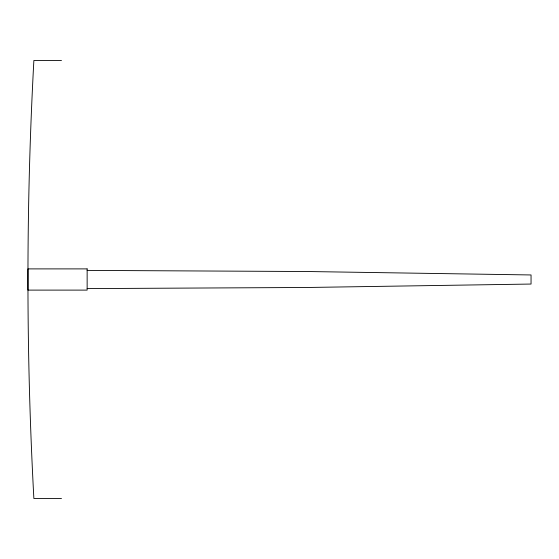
<?xml version="1.0" encoding="UTF-8"?>
<svg xmlns="http://www.w3.org/2000/svg" width="559" height="559" viewBox="0 0 559 559"><rect width="100%" height="100%" fill="white"/><g stroke="black" fill="none" stroke-linecap="round" stroke-linejoin="round"><path stroke-width="0.84" d="M87.141 288.598L307.729 287.473L531.05 284.049L531.05 274.958L307.729 271.527L87.141 270.402M61.49 60.505L33.868 60.505C25.98 206.362 25.98 352.638 33.868 498.495L61.49 498.495M87.141 268.893L27.95 268.893L27.95 290.107L87.141 290.107L87.141 268.893"/></g></svg>
